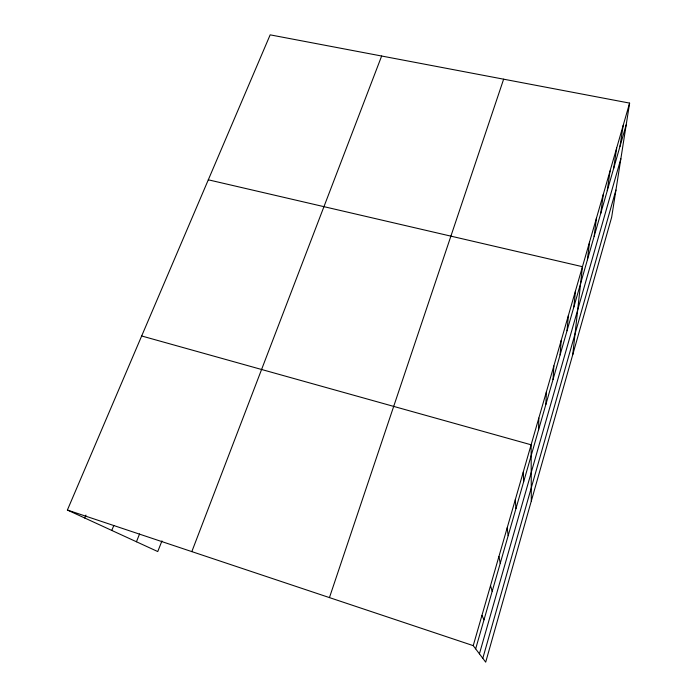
<?xml version="1.0" encoding="UTF-8"?>
<svg xmlns="http://www.w3.org/2000/svg" width="697" height="697" viewBox="0 0 697 697"><rect width="100%" height="100%" fill="white"/><g stroke="black" fill="none" stroke-linecap="round" stroke-linejoin="round"><path stroke-width="1.05" d="M538.563 429.866L538.825 418.061M545.856 404.487L546.404 391.766M553.026 379.517L553.854 365.916M560.083 354.947L561.181 340.493M567.027 330.761L568.395 315.488M573.866 306.959L575.478 290.893M572.751 354.66L582.457 266.69L208.307 179.809M587.423 259.754L589.523 242.164M594.14 236.37L596.475 218.039M600.753 213.343L603.323 194.306M607.27 190.682L610.049 170.948M613.674 168.36L616.671 147.973M619.99 146.387L623.188 125.364M629.609 103.104L611.67 217.203L485.696 662.15L473.228 645.64L67.391 510.038L270.166 34.85L629.609 103.104L473.228 645.64M482.803 658.317L615.939 190.02M475.659 648.863L626.202 124.746M479.423 653.838L620.853 158.777M329.446 597.599L503.635 79.179M191.823 551.615L381.651 56.021M161.948 540.907L157.757 551.562L67.391 510.038M136.438 541.761L139.574 533.954M111.781 530.434L113.811 525.486M84.712 518.002L85.94 515.092M141.665 335.98L531.123 444.799L531.306 501.047M481.949 615.399L484.006 619.825M490.514 585.689L492.195 591.291M498.921 556.511L500.254 563.246M507.181 527.847L508.174 535.671M515.301 499.679L515.963 508.549M523.281 472.008L523.621 481.888"/></g></svg>
